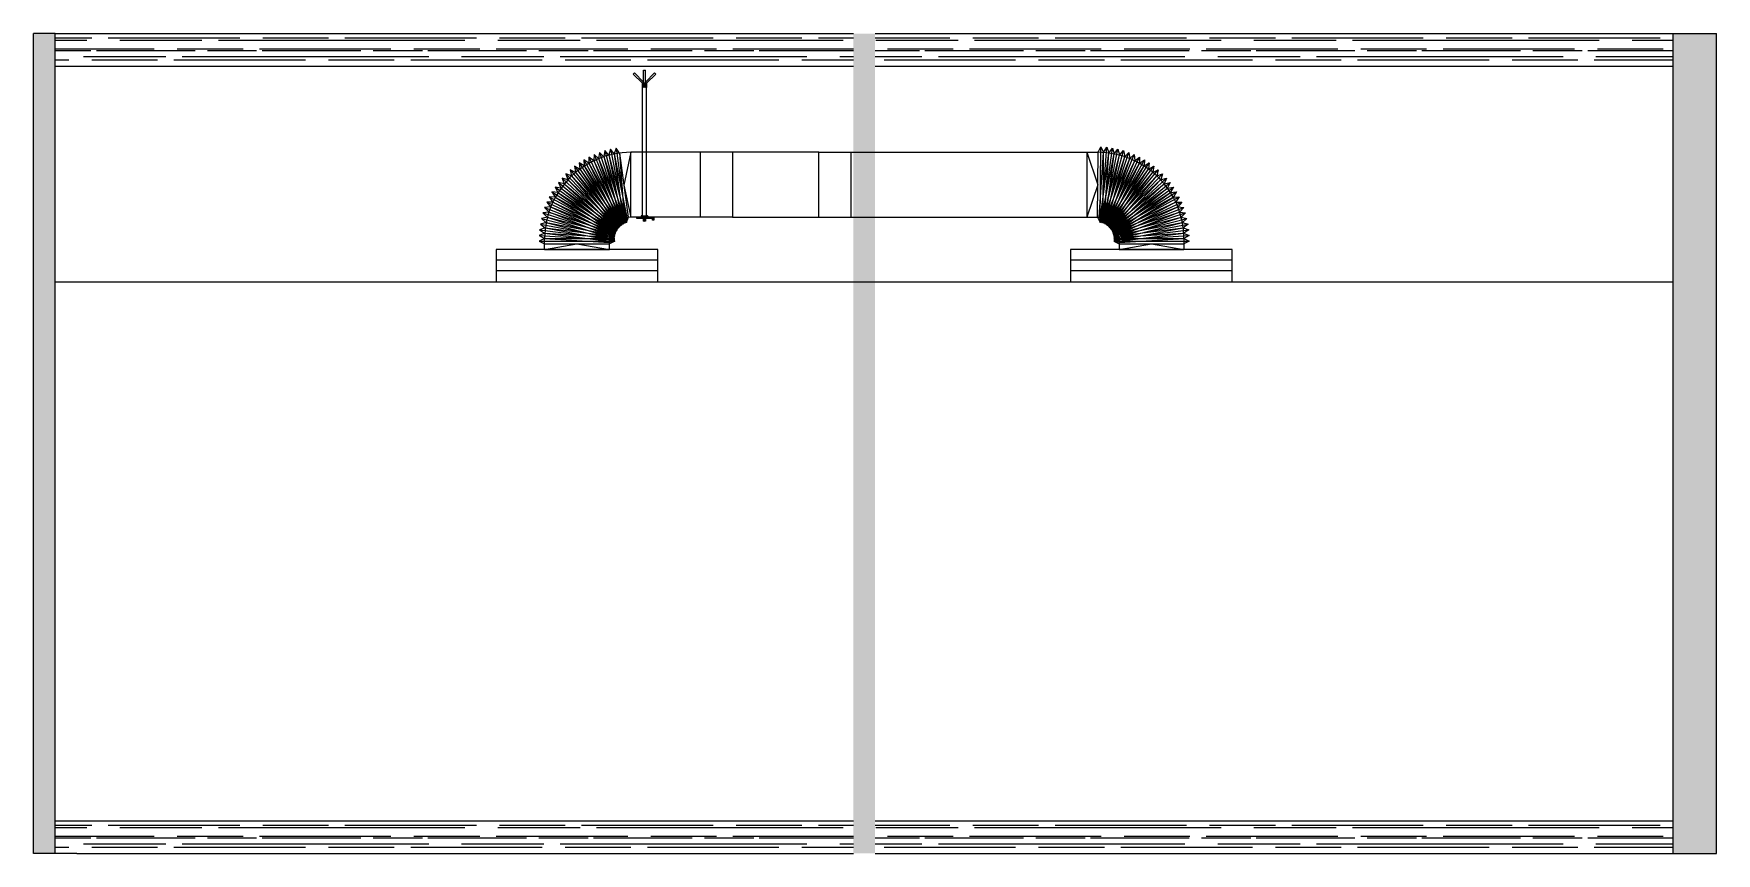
# Model space of a CAD drawing. Header units: millimetres. Extents: x -1288794 to 2153086, y -2701644 to -1335282.
# Drawn here: x 1116071 to 1123871, y -1339082 to -1335282 of the extents above; entities that cross this region are included whole.
import ezdxf

# ---------------------------------------------------------------- set-up
doc = ezdxf.new("R2010")
doc.units = ezdxf.units.MM
doc.header["$LTSCALE"] = 100
for name, color, linetype in [('A-FLOR-SPCL', 8, 'Continuous'), ('A-WALL-FULL', 8, 'Continuous'), ('AC-SAD', 3, 'Continuous'), ('FALSE-CEILING-LEVEL', 5, 'Continuous'), ('M-HANGER', 30, 'Continuous')]:
    doc.layers.add(name, color=color, linetype=linetype)

# ---------------------------------------------------------------- blocks, each defined once
blk = doc.blocks.new('*U331')
at = {"layer": 'AC-SAD'}
for p, q in [((-12.5, 325), (-25, 300)), ((-12.5, 325), (-12.5, -25)), ((0, 300), (-12.5, 325)), ((-25, 300), (-25, 0)), ((0, 300), (0, 0)), ((0, 0), (-12.5, -25)), ((-12.5, -25), (-25, 0))]:
    blk.add_line(p, q, dxfattribs=at)
blk = doc.blocks.new('*U332')
at = {"layer": 'AC-SAD', "color": 0, "linetype": 'ByBlock', "lineweight": -2, "transparency": 16777216}
for p, rotation in [((1121005.2, -1335831.6), 179.5246554891882), ((1121030.2, -1335832.6), 175.9436692696205), ((1121055, -1335835.1), 172.3626830500531), ((1121079.7, -1335839.2), 168.7816968304855), ((1121104.1, -1335844.9), 165.2007106109179), ((1121128, -1335852), 161.6197243913504), ((1121151.5, -1335860.6), 158.038738171783), ((1121174.4, -1335870.7), 154.4577519522154), ((1121196.6, -1335882.2), 150.8767657326479), ((1121218, -1335895), 147.2957795130807), ((1121238.6, -1335909.2), 143.7147932935133), ((1121258.3, -1335924.6), 140.1338070739457), ((1121277, -1335941.2), 136.5528208543782), ((1121294.6, -1335958.9), 132.9718346348104), ((1121311, -1335977.7), 129.3908484152426), ((1121326.3, -1335997.6), 125.8098621956749), ((1121340.3, -1336018.3), 122.2288759761074), ((1121352.9, -1336039.8), 118.6478897565398), ((1121364.2, -1336062.1), 115.0669035369722), ((1121374.1, -1336085.1), 111.4859173174045), ((1121382.5, -1336108.6), 107.904931097837), ((1121389.4, -1336132.6), 104.3239448782697), ((1121394.9, -1336157), 100.7429586587022), ((1121398.8, -1336181.7), 97.16197243913474), ((1121401.1, -1336206.6), 93.58098621956748), ((1121401.9, -1336231.6), 90)]:
    blk.add_blockref('*U331', p, dxfattribs=dict(at, rotation=rotation))

msp = doc.modelspace()

# ---------------------------------------------------------------- hatches: boundary and pattern name
at = {"layer": 'A-WALL-FULL', "true_color": 0xf26722}
h = msp.add_hatch(dxfattribs=at)
h.set_pattern_fill('BRSTONE', color=30, scale=5)
h.set_pattern_definition([(0, (41287.41, 14731.477), (0, 41.91), []), (90, (41401.71, 14731.477), (-63.5, 41.91), [41.91, -41.91]), (90, (41389.01, 14731.477), (-63.5, 41.91), [41.91, -41.91]), (0, (41401.71, 14738.46), (63.5, 41.91), [-114.3, 12.7]), (0, (41401.71, 14745.447), (63.5, 41.91), [-114.3, 12.7]), (0, (41401.71, 14752.43), (63.5, 41.91), [-114.3, 12.7]), (0, (41401.71, 14759.417), (63.5, 41.91), [-114.3, 12.7]), (0, (41401.71, 14766.4), (63.5, 41.91), [-114.3, 12.7])])
h.paths.add_polyline_path([(1116170.6, -1339081.6), (1116170.6, -1335281.6), (1116070.6, -1335281.6), (1116070.6, -1339081.6)])
at = {"layer": 'A-WALL-FULL', "true_color": 0xed1f24}
h = msp.add_hatch(dxfattribs=at)
h.set_pattern_fill('AR-RROOF', color=240, scale=3)
h.set_pattern_definition([(0, (41287.41, 18381.48), (167.64, 76.2), [1143, -152.4, 381, -76.2]), (0, (41388.75, 18419.58), (-76.2, 101.346), [228.6, -25.146, 457.2, -57.15]), (0, (41325.51, 18446.247), (396.24, 51.054), [609.6, -106.68, 304.8, -76.2])])
h.paths.add_polyline_path([(1119970.6, -1335281.6), (1119970.6, -1335431.6), (1123670.6, -1335431.6), (1123670.6, -1335281.6)])
h.paths.add_polyline_path([(1119870.6, -1335431.6), (1119870.6, -1335281.6), (1116170.6, -1335281.6), (1116170.6, -1335431.6)])
at = {"layer": 'A-WALL-FULL', "true_color": 0xf26722}
h = msp.add_hatch(dxfattribs=at)
h.set_pattern_fill('BRSTONE', color=30, scale=2)
h.set_pattern_definition([(0, (23387.409, 120620.949), (0, 16.764), []), (90, (23433.129, 120620.95), (-25.4, 16.764), [16.764, -16.764]), (90, (23428.049, 120620.95), (-25.4, 16.764), [16.764, -16.764]), (0, (23433.129, 120623.743), (25.4, 16.764), [-45.72, 5.08]), (0, (23433.129, 120626.537), (25.4, 16.764), [-45.72, 5.08]), (0, (23433.129, 120629.331), (25.4, 16.764), [-45.72, 5.08]), (0, (23433.129, 120632.125), (25.4, 16.764), [-45.72, 5.08]), (0, (23433.129, 120634.919), (25.4, 16.764), [-45.72, 5.08])])
h.paths.add_polyline_path([(1119970.6, -1335281.6), (1119870.6, -1335281.6), (1119870.6, -1339081.6), (1119970.6, -1339081.6)])
h = msp.add_hatch(dxfattribs=at)
h.set_pattern_fill('BRSTONE', color=30, scale=2)
h.set_pattern_definition([(0, (43487.409, 14731.477), (0, 16.764), []), (90, (43533.129, 14731.477), (-25.4, 16.764), [16.764, -16.764]), (90, (43528.049, 14731.477), (-25.4, 16.764), [16.764, -16.764]), (0, (43533.129, 14734.27), (25.4, 16.764), [-45.72, 5.08]), (0, (43533.129, 14737.065), (25.4, 16.764), [-45.72, 5.08]), (0, (43533.129, 14739.859), (25.4, 16.764), [-45.72, 5.08]), (0, (43533.129, 14742.653), (25.4, 16.764), [-45.72, 5.08]), (0, (43533.129, 14745.447), (25.4, 16.764), [-45.72, 5.08])])
h.paths.add_polyline_path([(1123870.6, -1335281.6), (1123670.6, -1335281.6), (1123670.6, -1339081.6), (1123870.6, -1339081.6)])
at = {"layer": 'A-WALL-FULL', "true_color": 0xed1f24}
h = msp.add_hatch(dxfattribs=at)
h.set_pattern_fill('AR-RROOF', color=240, scale=3)
h.set_pattern_definition([(0, (41287.41, 14731.48), (167.64, 76.2), [1143, -152.4, 381, -76.2]), (0, (41388.75, 14769.58), (-76.2, 101.346), [228.6, -25.146, 457.2, -57.15]), (0, (41325.51, 14796.247), (396.24, 51.054), [609.6, -106.68, 304.8, -76.2])])
h.paths.add_polyline_path([(1119870.6, -1339081.6), (1119870.6, -1338931.6), (1116170.6, -1338931.6), (1116170.6, -1339081.6)])
h.paths.add_polyline_path([(1119970.6, -1338931.6), (1119970.6, -1339081.6), (1123670.6, -1339081.6), (1123670.6, -1338931.6)])

# ---------------------------------------------------------------- linework, layer by layer
at = {"layer": 'A-FLOR-SPCL'}
for p, q in [((1119970.6, -1335281.6), (1123670.6, -1335281.6)), ((1119970.6, -1335431.6), (1123670.6, -1335431.6))]:
    msp.add_line(p, q, dxfattribs=at)
at = {"layer": 'A-WALL-FULL'}
for p, q in [((1116070.6, -1339081.6), (1116070.6, -1335281.6)), ((1116070.6, -1339081.6), (1116070.6, -1335281.6)), ((1116170.6, -1335281.6), (1116070.6, -1335281.6)), ((1116170.6, -1339081.6), (1116170.6, -1335281.6)), ((1116170.6, -1339081.6), (1116170.6, -1335281.6)), ((1116170.6, -1335281.6), (1119870.6, -1335281.6)), ((1119970.6, -1335281.6), (1123670.6, -1335281.6)), ((1123670.6, -1335281.6), (1123870.6, -1335281.6)), ((1123670.6, -1339081.6), (1123670.6, -1335281.6)), ((1123870.6, -1339081.6), (1123870.6, -1335281.6)), ((1116170.6, -1335431.6), (1119870.6, -1335431.6)), ((1119970.6, -1335431.6), (1123670.6, -1335431.6)), ((1116170.6, -1338931.6), (1119870.6, -1338931.6)), ((1119970.6, -1338931.6), (1123670.6, -1338931.6)), ((1116270.6, -1339081.6), (1116070.6, -1339081.6)), ((1116270.6, -1339081.6), (1119870.6, -1339081.6)), ((1119970.6, -1339081.6), (1123670.6, -1339081.6)), ((1123670.6, -1339081.6), (1123870.6, -1339081.6))]:
    msp.add_line(p, q, dxfattribs=at)
at = {"layer": 'AC-SAD'}
for p, q in [((1118718.6, -1335823.9), (1118712.9, -1335851.2)), ((1118718.6, -1335823.9), (1118808, -1336162.3)), ((1118737.1, -1335844.9, 0), (1118718.6, -1335823.9)), ((1118744.3, -1335817.1), (1118736.9, -1335844.1)), ((1118744.3, -1335817.1), (1118812.4, -1336160.5)), ((1118761.4, -1335839.2, 0), (1118744.3, -1335817.1)), ((1118770.4, -1335812), (1118761.3, -1335838.5)), ((1118770.4, -1335812), (1118816.9, -1336158.9)), ((1118786.1, -1335835.1, 0), (1118770.4, -1335812)), ((1118577.6, -1335896.4), (1118784.8, -1336178.5)), ((1118602.5, -1335909.2, 0), (1118577.6, -1335896.4)), ((1118577.6, -1335896.4), (1118582.4, -1335924)), ((1118599.1, -1335880.7), (1118788.2, -1336175.2)), ((1118623.1, -1335895, 0), (1118599.1, -1335880.7)), ((1118599.1, -1335880.7), (1118602.1, -1335908.5)), ((1118621.5, -1335866.4), (1118791.8, -1336172.2)), ((1118644.6, -1335882.2, 0), (1118621.5, -1335866.4)), ((1118621.5, -1335866.4), (1118622.7, -1335894.3)), ((1118622.7, -1335894.3), (1118768.7, -1336156.4)), ((1118623.1, -1335895), (1118785.2, -1336147.4)), ((1118644.7, -1335853.5), (1118644.2, -1335881.5)), ((1118644.2, -1335881.5), (1118773.6, -1336152.1)), ((1118644.6, -1335882.2), (1118790.6, -1336144.2)), ((1118644.7, -1335853.5), (1118795.6, -1336169.3)), ((1118666.8, -1335870.7, 0), (1118644.7, -1335853.5)), ((1118668.7, -1335842.1), (1118666.5, -1335870)), ((1118666.5, -1335870), (1118778.7, -1336148.2)), ((1118666.8, -1335870.7), (1118796.1, -1336141.4)), ((1118668.7, -1335842.1), (1118799.6, -1336166.7)), ((1118689.6, -1335860.6, 0), (1118668.7, -1335842.1)), ((1118693.4, -1335832.2), (1118689.4, -1335859.9)), ((1118689.4, -1335859.9), (1118784, -1336144.6)), ((1118689.6, -1335860.6), (1118801.8, -1336138.8)), ((1118693.4, -1335832.2), (1118803.7, -1336164.4)), ((1118713.1, -1335852, 0), (1118693.4, -1335832.2)), ((1118712.9, -1335851.2), (1118789.5, -1336141.3)), ((1118713.1, -1335852), (1118807.7, -1336136.7)), ((1118736.9, -1335844.1), (1118795.3, -1336138.4)), ((1118737.1, -1335844.9), (1118813.7, -1336134.9)), ((1118761.3, -1335838.5), (1118801.2, -1336135.8)), ((1118761.4, -1335839.2), (1118819.8, -1336133.5)), ((1118786, -1335834.4), (1118807.2, -1336133.6)), ((1118786.1, -1335835.1), (1118825.9, -1336132.5)), ((1118839.2, -1335831.6), (1118806, -1335983.8)), ((1119160.2, -1335831.6), (1118839.2, -1335831.6)), ((1118839.2, -1336131.6), (1118839.2, -1335831.6)), ((1119160.2, -1335831.6), (1119160.2, -1336131.6)), ((1119310.2, -1335831.6), (1119160.2, -1335831.6)), ((1119710.2, -1335831.6), (1119310.2, -1335831.6)), ((1119310.2, -1335831.6), (1119310.2, -1336131.6)), ((1119310.2, -1335831.6), (1119310.2, -1336131.6)), ((1119710.2, -1336131.6), (1119710.2, -1335831.6)), ((1119710.2, -1336131.6), (1119710.2, -1335831.6)), ((1119710.2, -1335831.6), (1119860.2, -1335831.6)), ((1119860.2, -1336131.6), (1119860.2, -1335831.6)), ((1119860.2, -1335831.6), (1121001.9, -1335831.6)), ((1120951.9, -1335831.6), (1120951.9, -1336131.6)), ((1120951.9, -1335831.6), (1121004, -1335981.8)), ((1118502.8, -1335971.5), (1118773.3, -1336193.7)), ((1118530.1, -1335977.7, 0), (1118502.8, -1335971.5)), ((1118502.8, -1335971.5), (1118514.2, -1335997.1)), ((1118519.7, -1335951), (1118775.8, -1336189.6)), ((1118546.6, -1335958.9, 0), (1118519.7, -1335951)), ((1118519.7, -1335951), (1118529.5, -1335977.2)), ((1118529.5, -1335977.2), (1118749, -1336181.7)), ((1118530.1, -1335977.7), (1118762, -1336168.1)), ((1118537.9, -1335931.6), (1118778.6, -1336185.7)), ((1118564.2, -1335941.2, 0), (1118537.9, -1335931.6)), ((1118537.9, -1335931.6), (1118546, -1335958.4)), ((1118546, -1335958.4), (1118752.3, -1336176.2)), ((1118546.6, -1335958.9), (1118766.1, -1336163.4)), ((1118557.2, -1335913.4), (1118781.6, -1336182)), ((1118582.8, -1335924.6, 0), (1118557.2, -1335913.4)), ((1118557.2, -1335913.4), (1118563.6, -1335940.6)), ((1118563.6, -1335940.6), (1118755.9, -1336170.9)), ((1118564.2, -1335941.2), (1118770.5, -1336159)), ((1118582.4, -1335924), (1118759.9, -1336165.8)), ((1118582.8, -1335924.6), (1118775.1, -1336154.8)), ((1118602.1, -1335908.5), (1118764.2, -1336161)), ((1118602.5, -1335909.2), (1118780.1, -1336151)), ((1118806, -1335983.8), (1118839.2, -1336131.6, 0)), ((1121004, -1335981.8), (1120951.9, -1336131.6)), ((1118460.3, -1336038.8), (1118767.4, -1336206.6)), ((1118488.2, -1336039.8, 0), (1118460.3, -1336038.8)), ((1118460.3, -1336038.8), (1118476.2, -1336061.8)), ((1118473.1, -1336015.5), (1118769.1, -1336202.2)), ((1118500.9, -1336018.3, 0), (1118473.1, -1336015.5)), ((1118473.1, -1336015.5), (1118487.5, -1336039.4)), ((1118476.2, -1336061.8), (1118739.5, -1336205.6)), ((1118487.3, -1335993.1), (1118771.1, -1336197.8)), ((1118514.9, -1335997.6, 0), (1118487.3, -1335993.1)), ((1118487.3, -1335993.1), (1118500.2, -1336017.8)), ((1118487.5, -1336039.4), (1118741.3, -1336199.4)), ((1118488.2, -1336039.8), (1118751.5, -1336183.6)), ((1118500.2, -1336017.8), (1118743.5, -1336193.4)), ((1118500.9, -1336018.3), (1118754.6, -1336178.3)), ((1118514.2, -1335997.1), (1118746.1, -1336187.5)), ((1118514.9, -1335997.6), (1118758.1, -1336173.1)), ((1118451.7, -1336132.6, 0), (1118424.4, -1336138.6)), ((1118424.4, -1336138.6), (1118763.5, -1336225.1)), ((1118424.4, -1336138.6), (1118445.5, -1336156.9)), ((1118458.6, -1336108.6, 0), (1118431, -1336112.8)), ((1118431, -1336112.8), (1118764, -1336220.4)), ((1118431, -1336112.8), (1118450.9, -1336132.4)), ((1118467, -1336085.1, 0), (1118439.2, -1336087.6)), ((1118439.2, -1336087.6), (1118764.9, -1336215.8)), ((1118439.2, -1336087.6), (1118457.9, -1336108.3)), ((1118476.9, -1336062.1, 0), (1118449, -1336062.9)), ((1118449, -1336062.9), (1118766, -1336211.1)), ((1118449, -1336062.9), (1118466.3, -1336084.8)), ((1118450.9, -1336132.4), (1118736.4, -1336224.6)), ((1118451.7, -1336132.6), (1118742.3, -1336206.9)), ((1118457.9, -1336108.3), (1118737, -1336218.2)), ((1118458.6, -1336108.6), (1118744.1, -1336200.8)), ((1118466.3, -1336084.8), (1118738.1, -1336211.9)), ((1118467, -1336085.1), (1118746.2, -1336195)), ((1118476.9, -1336062.1), (1118748.7, -1336189.2)), ((1118812.4, -1336160.5), (1118795.3, -1336138.4)), ((1118801.8, -1336138.8), (1118799.6, -1336166.7)), ((1118816.9, -1336158.9), (1118801.2, -1336135.8)), ((1118807.7, -1336136.7), (1118803.7, -1336164.4)), ((1118821.5, -1336157.7), (1118807.2, -1336133.6)), ((1118813.7, -1336134.9), (1118808, -1336162.3)), ((1118819.8, -1336133.5), (1118812.4, -1336160.5)), ((1118825.9, -1336132.5), (1118816.9, -1336158.9)), ((1119160.2, -1336131.6), (1118839.2, -1336131.6)), ((1119310.2, -1336131.6), (1119160.2, -1336131.6)), ((1119310.2, -1336131.6), (1119710.2, -1336131.6)), ((1119710.2, -1336131.6), (1119860.2, -1336131.6)), ((1119860.2, -1336131.6), (1121001.9, -1336131.6)), ((1118440, -1336206.6, 0), (1118414.3, -1336217.5)), ((1118414.3, -1336217.5), (1118763.6, -1336239.4)), ((1118414.3, -1336217.5), (1118438.5, -1336231.6)), ((1118442.4, -1336181.7, 0), (1118416, -1336191)), ((1118416, -1336191), (1118763.3, -1336234.6)), ((1118416, -1336191), (1118439.2, -1336206.5)), ((1118446.2, -1336157, 0), (1118419.4, -1336164.7)), ((1118419.4, -1336164.7), (1118763.2, -1336229.9)), ((1118419.4, -1336164.7), (1118441.6, -1336181.6)), ((1118439.2, -1336206.5), (1118736.9, -1336243.9)), ((1118440, -1336206.6), (1118739.4, -1336225.3)), ((1118441.6, -1336181.6), (1118736.3, -1336237.5)), ((1118442.4, -1336181.7), (1118740, -1336219.1)), ((1118445.5, -1336156.9), (1118736.2, -1336231.1)), ((1118446.2, -1336157), (1118741, -1336213)), ((1118764.9, -1336215.8), (1118737, -1336218.2)), ((1118766, -1336211.1), (1118738.1, -1336211.9)), ((1118767.4, -1336206.6), (1118739.5, -1336205.6)), ((1118741, -1336213), (1118763.2, -1336229.9)), ((1118769.1, -1336202.2), (1118741.3, -1336199.4)), ((1118742.3, -1336206.9), (1118763.5, -1336225.1)), ((1118771.1, -1336197.8), (1118743.5, -1336193.4)), ((1118744.1, -1336200.8), (1118764, -1336220.4)), ((1118773.3, -1336193.7), (1118746.1, -1336187.5)), ((1118746.2, -1336195), (1118764.9, -1336215.8)), ((1118748.7, -1336189.2), (1118766, -1336211.1)), ((1118775.8, -1336189.6), (1118749, -1336181.7)), ((1118751.5, -1336183.6), (1118767.4, -1336206.6)), ((1118778.6, -1336185.7), (1118752.3, -1336176.2)), ((1118754.6, -1336178.3), (1118769.1, -1336202.2)), ((1118781.6, -1336182), (1118755.9, -1336170.9)), ((1118758.1, -1336173.1), (1118771.1, -1336197.8)), ((1118784.8, -1336178.5), (1118759.9, -1336165.8)), ((1118762, -1336168.1), (1118773.3, -1336193.7)), ((1118788.2, -1336175.2), (1118764.2, -1336161)), ((1118766.1, -1336163.4), (1118775.8, -1336189.6)), ((1118791.8, -1336172.2), (1118768.7, -1336156.4)), ((1118770.5, -1336159), (1118778.6, -1336185.7)), ((1118795.6, -1336169.3), (1118773.6, -1336152.1)), ((1118775.1, -1336154.8), (1118781.6, -1336182)), ((1118799.6, -1336166.7), (1118778.7, -1336148.2)), ((1118780.1, -1336151), (1118784.8, -1336178.5)), ((1118803.7, -1336164.4), (1118784, -1336144.6)), ((1118785.2, -1336147.4), (1118788.2, -1336175.2)), ((1118808, -1336162.3), (1118789.5, -1336141.3)), ((1118790.6, -1336144.2), (1118791.8, -1336172.2)), ((1118796.1, -1336141.4), (1118795.6, -1336169.3)), ((1118964.2, -1336281.6), (1118214.2, -1336281.6)), ((1118214.2, -1336281.6), (1118214.2, -1336431.6)), ((1118439.2, -1336231.6, 0), (1118414.2, -1336244.1)), ((1118414.2, -1336244.1), (1118764.2, -1336244.1)), ((1118414.2, -1336244.1), (1118439.2, -1336256.6)), ((1118438.5, -1336231.6), (1118737.9, -1336250.3)), ((1118439.2, -1336281.6), (1118439.2, -1336231.6)), ((1118439.2, -1336231.6), (1118739.2, -1336231.6)), ((1118439.2, -1336281.6), (1118589.2, -1336256.6)), ((1118439.2, -1336256.6), (1118739.2, -1336256.6)), ((1118439.2, -1336281.6), (1118739.2, -1336281.6)), ((1118589.2, -1336256.6), (1118739.2, -1336281.6)), ((1118763.5, -1336225.1), (1118736.2, -1336231.1)), ((1118763.2, -1336229.9), (1118736.3, -1336237.5)), ((1118764, -1336220.4), (1118736.4, -1336224.6)), ((1118763.3, -1336234.6), (1118736.9, -1336243.9)), ((1118763.6, -1336239.4), (1118737.9, -1336250.3)), ((1118739.2, -1336281.6), (1118739.2, -1336231.6)), ((1118739.2, -1336231.6), (1118764.2, -1336244.1)), ((1118764.2, -1336244.1), (1118739.2, -1336256.6)), ((1118739.4, -1336225.3), (1118763.6, -1336239.4)), ((1118740, -1336219.1), (1118763.3, -1336234.6)), ((1118964.2, -1336431.6), (1118964.2, -1336281.6)), ((1121626.9, -1336281.6), (1120876.9, -1336281.6)), ((1120876.9, -1336281.6), (1120876.9, -1336431.6)), ((1121101.9, -1336231.6), (1121101.9, -1336281.6)), ((1121101.9, -1336281.6), (1121251.9, -1336256.6)), ((1121101.9, -1336281.6), (1121401.9, -1336281.6)), ((1121251.9, -1336256.6), (1121401.9, -1336281.6)), ((1121401.9, -1336231.6), (1121401.9, -1336281.6)), ((1121626.9, -1336431.6), (1121626.9, -1336281.6)), ((1118964.2, -1336331.6), (1118214.2, -1336331.6)), ((1121626.9, -1336331.6), (1120876.9, -1336331.6)), ((1118964.2, -1336381.6), (1118214.2, -1336381.6)), ((1118214.2, -1336431.6), (1118964.2, -1336431.6)), ((1121626.9, -1336381.6), (1120876.9, -1336381.6)), ((1120876.9, -1336431.6), (1121626.9, -1336431.6))]:
    msp.add_line(p, q, dxfattribs=at)
for centre, radius, start, end in [((1118839.2, -1336231.6, 0), 400, 90, 180), ((1121001.9, -1336231.6), 400, 0, 90), ((1118839.2, -1336231.6, 0), 100, 90, 180), ((1121001.9, -1336231.6), 100, 0, 90)]:
    msp.add_arc(centre, radius, start, end, dxfattribs=at)
at = {"layer": 'FALSE-CEILING-LEVEL'}
msp.add_line((1116170.6, -1336431.6), (1123670.6, -1336431.6), dxfattribs=at)
at = {"layer": 'M-HANGER'}
for p, q in [((1118855.4, -1335463.2), (1118849.7, -1335468.8)), ((1118892.1, -1335511.6), (1118849.7, -1335468.8)), ((1118898.1, -1335506.3), (1118855.4, -1335463.2)), ((1118892.1, -1336126.6), (1118892.1, -1335511.6)), ((1118892.1, -1335511.6), (1118892.1, -1335531.6)), ((1118912.1, -1335511.6), (1118892.1, -1335531.6)), ((1118906.4, -1335511.6), (1118892.1, -1335525.9)), ((1118907, -1335511.6), (1118892.1, -1335526.5)), ((1118900.8, -1335511.6), (1118892.1, -1335520.3)), ((1118901.4, -1335511.6), (1118892.1, -1335520.8)), ((1118895.1, -1335511.6), (1118892.1, -1335514.6)), ((1118895.7, -1335511.6), (1118892.1, -1335515.2)), ((1118912.1, -1335511.6), (1118892.1, -1335511.6)), ((1118912.1, -1335512.2), (1118892.7, -1335531.6)), ((1118898.1, -1335506.3), (1118898.1, -1335451.6)), ((1118898.1, -1335451.6), (1118906.1, -1335451.6)), ((1118906.1, -1335506.3), (1118906.1, -1335451.6)), ((1118906.1, -1335506.3), (1118948.8, -1335463.2)), ((1118912.1, -1335511.6), (1118954.5, -1335468.8)), ((1118912.1, -1336126.6), (1118912.1, -1335511.6)), ((1118912.1, -1335511.6), (1118912.1, -1335531.6)), ((1118948.8, -1335463.2), (1118954.5, -1335468.8)), ((1118912.1, -1335517.2), (1118897.8, -1335531.6)), ((1118912.1, -1335517.8), (1118898.3, -1335531.6)), ((1118912.1, -1335522.9), (1118903.4, -1335531.6)), ((1118912.1, -1335523.5), (1118904, -1335531.6)), ((1118912.1, -1335528.6), (1118909.1, -1335531.6)), ((1118912.1, -1335529.1), (1118909.6, -1335531.6)), ((1118864.7, -1336131.6), (1118944.7, -1336131.6)), ((1118864.7, -1336131.6), (1118864.7, -1336136.6)), ((1118864.7, -1336136.6), (1118939.7, -1336136.6)), ((1118886.6, -1336127.6), (1118886.6, -1336131.6)), ((1118887.6, -1336126.6), (1118916.6, -1336126.6)), ((1118889.6, -1336131.6), (1118914.6, -1336131.6)), ((1118897.2, -1336151.6), (1118897.2, -1336136.6)), ((1118907.2, -1336136.6), (1118907.2, -1336151.6)), ((1118917.6, -1336127.6), (1118917.6, -1336131.6)), ((1118939.7, -1336136.6), (1118939.7, -1336146.6)), ((1118939.7, -1336146.6), (1118939.7, -1336136.6)), ((1118944.7, -1336131.6), (1118944.7, -1336146.6)), ((1118907.2, -1336151.6), (1118897.2, -1336151.6)), ((1118944.7, -1336146.6), (1118939.7, -1336146.6))]:
    msp.add_line(p, q, dxfattribs=at)
for points in [[(1118898, -1336142.5), (1118907.2, -1336138.5), (1118906.4, -1336136.6), (1118897.2, -1336140.6)], [(1118898, -1336145.3), (1118907.2, -1336141.3), (1118906.4, -1336139.5), (1118897.2, -1336143.5)], [(1118898, -1336148.1), (1118907.2, -1336144.1), (1118906.4, -1336142.3), (1118897.2, -1336146.3)], [(1118898, -1336151.1), (1118907.2, -1336147.2), (1118906.4, -1336145.3), (1118897.2, -1336149.3)]]:
    msp.add_lwpolyline(points, close=True, dxfattribs=at)
msp.add_lwpolyline([(1118903.8, -1336151.6), (1118907.2, -1336150.1), (1118906.4, -1336148.3), (1118898.8, -1336151.6)], dxfattribs=at)
for centre, start, end in [((1118887.6, -1336127.6), 90, 180), ((1118916.6, -1336127.6), 0, 90)]:
    msp.add_arc(centre, 1, start, end, dxfattribs=at)

# ---------------------------------------------------------------- block references
at = {"layer": 'AC-SAD'}
msp.add_blockref('*U332', (0, 0), dxfattribs=at)

doc.saveas('drawing.dxf')
